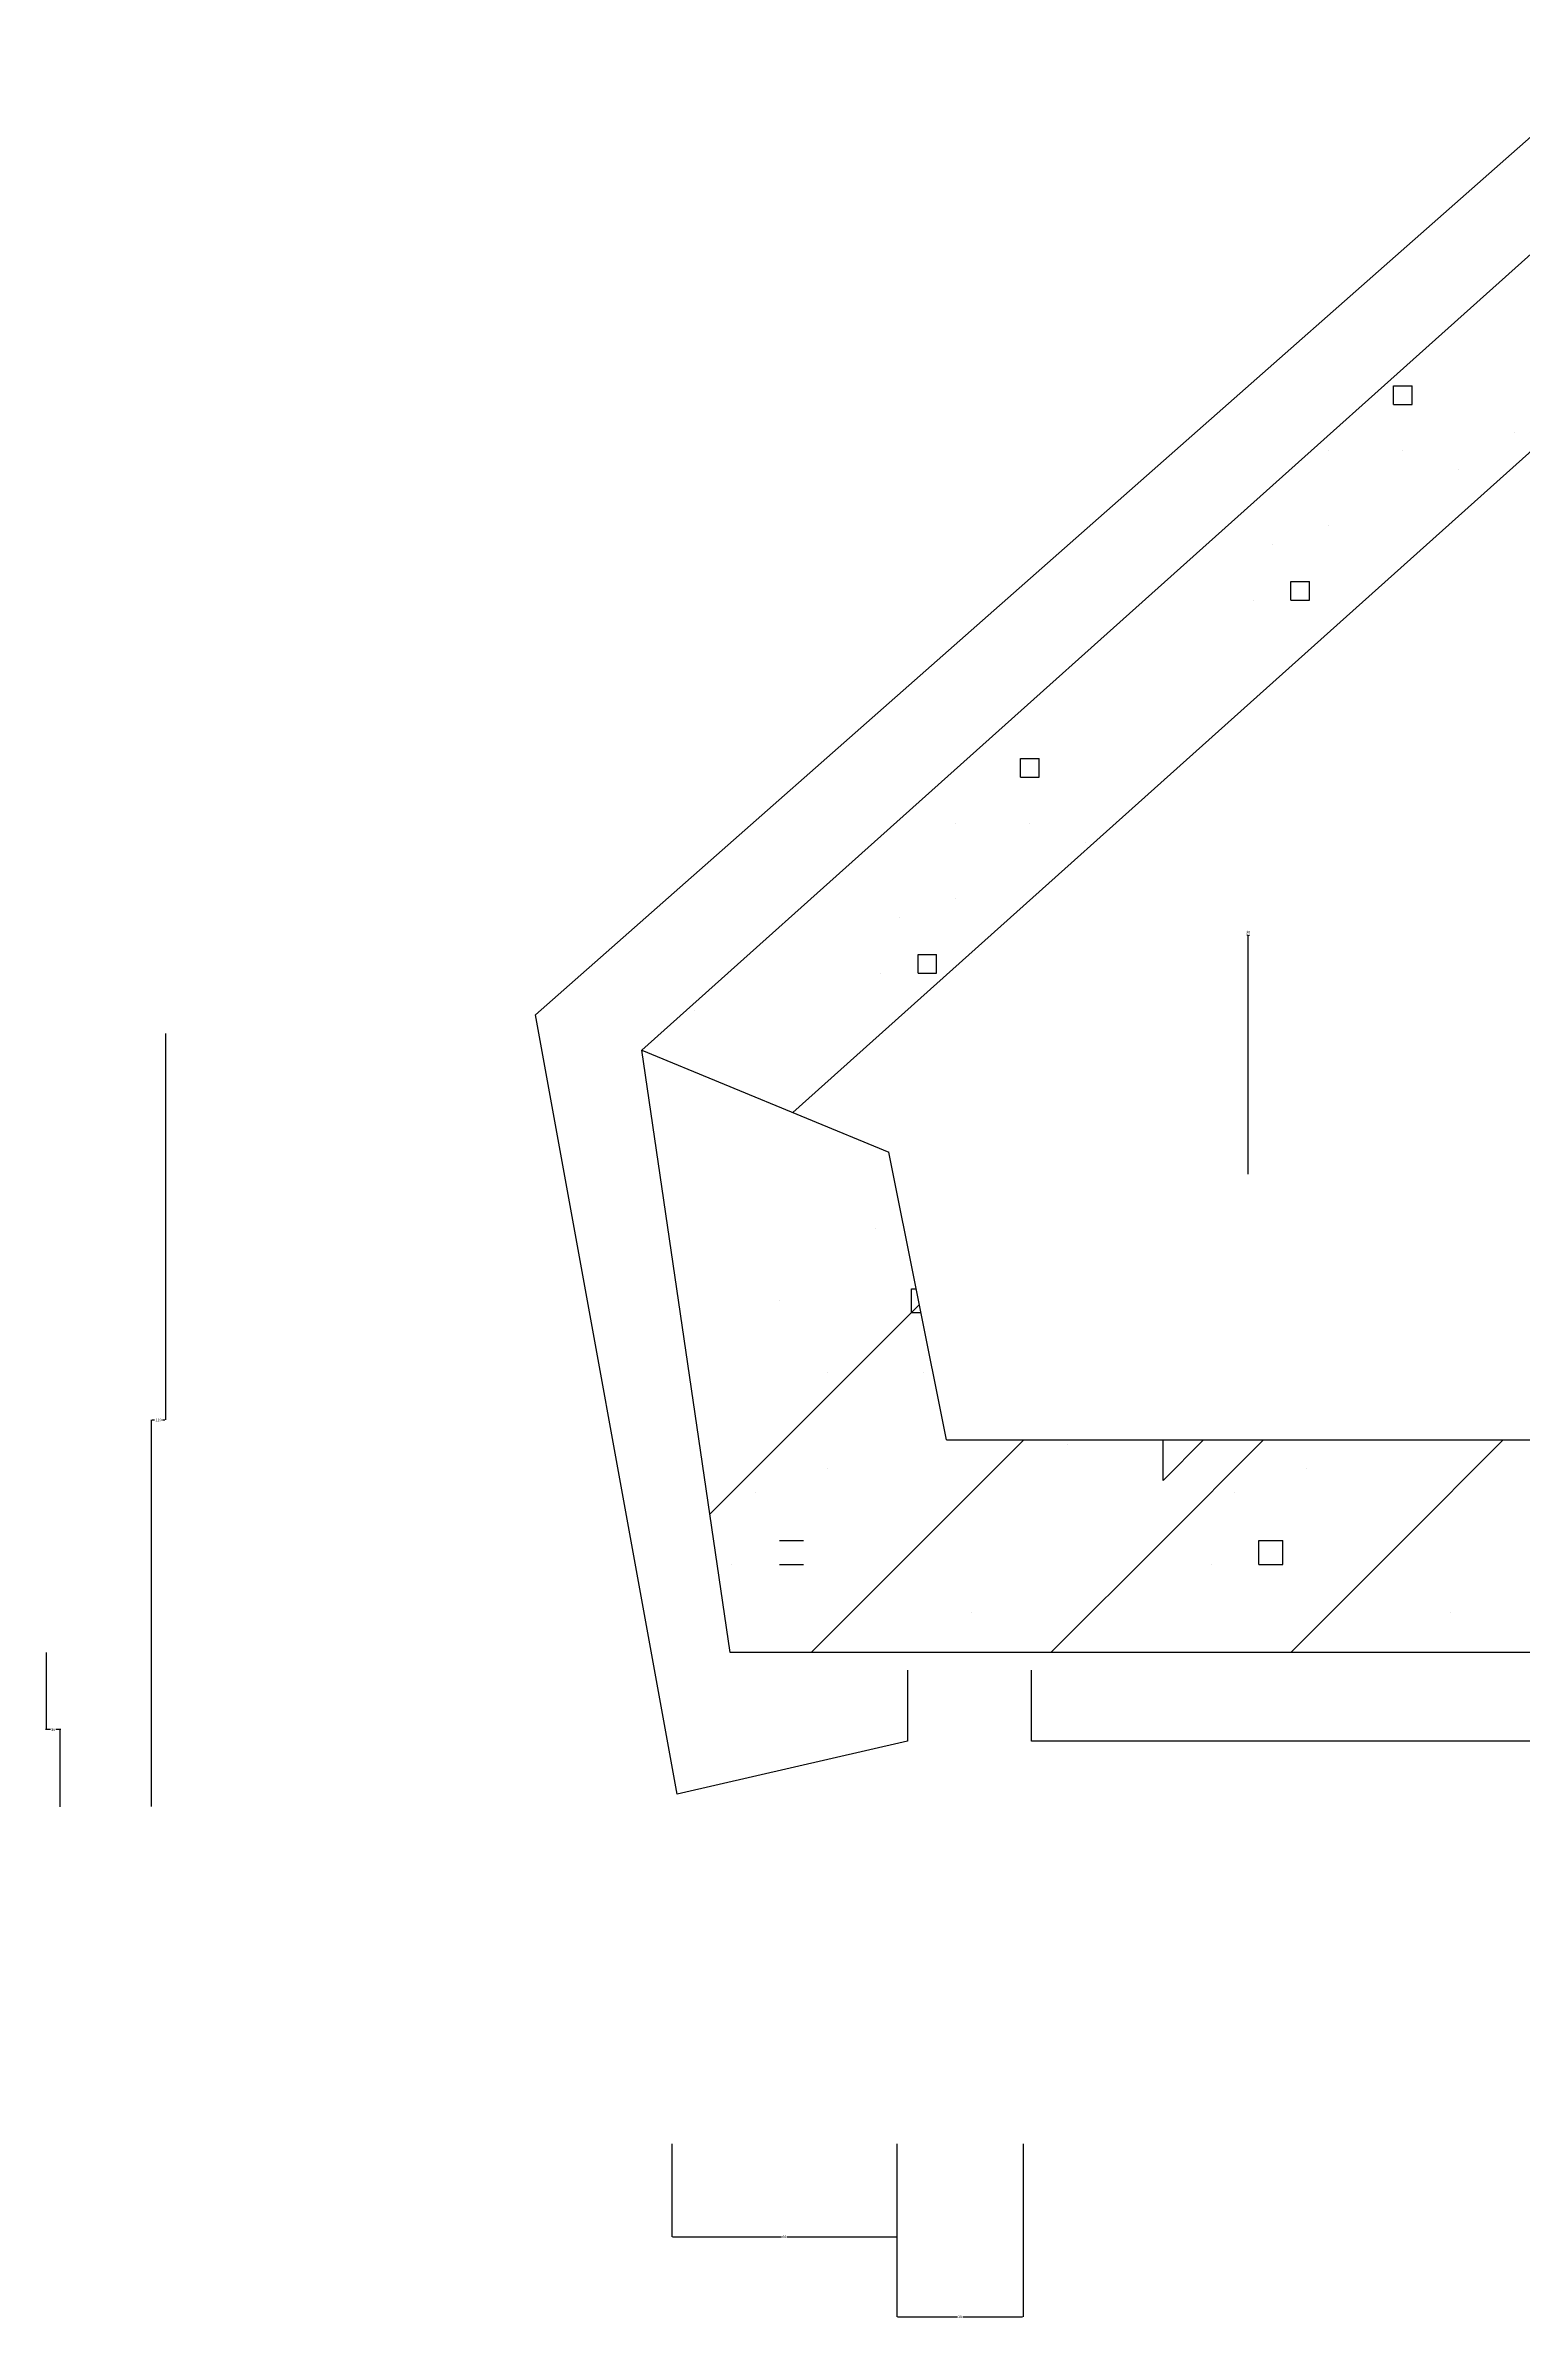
# Model space of a CAD drawing. Header units: metres. Extents: x 15851 to 18257, y 9297 to 11412.
# Drawn here: x 15851 to 16406, y 9684 to 10537 of the extents above; entities that cross this region are included whole.
import ezdxf

# ---------------------------------------------------------------- set-up
doc = ezdxf.new("R2010")
doc.units = ezdxf.units.M
doc.layers.add('PUB_DIM', color=3, linetype='Continuous')
doc.dimstyles.get("Standard").update_dxf_attribs({"dimtxt": 2.5, "dimasz": 2.5, "dimexe": 1.25, "dimexo": 0.625, "dimtad": 1, "dimcen": 2.5, "dimazin": 3, "dimtfac": 1, "dimtmove": 0, "dimatfit": 3})

# ---------------------------------------------------------------- blocks, each defined once
blk = doc.blocks.new('*D1')
for p, q in [((16086.25, 9749.49), (16086.25, 9714.52)), ((16170.69, 9749.49), (16170.69, 9714.52)), ((16086.5, 9714.52), (16127.47, 9714.52)), ((16129.47, 9714.52), (16170.44, 9714.52))]:
    blk.add_line(p, q)
at = {"layer": 'Defpoints'}
for p in [(16086.25, 9749.49), (16170.69, 9749.49), (16086.25, 9714.52)]:
    blk.add_point(p, dxfattribs=at)
at = {"layer": 'PUB_DIM', "insert": (16128.47, 9714.52), "char_height": 1, "attachment_point": 5}
blk.add_mtext('60', dxfattribs=at)
blk = doc.blocks.new('*D2')
for p, q in [((15896.14, 10166.31), (15896.14, 10021.22)), ((15890.87, 9876.12), (15890.87, 10021.22)), ((15891.12, 10021.22), (15892.005, 10021.22)), ((15895.005, 10021.22), (15895.89, 10021.22))]:
    blk.add_line(p, q)
at = {"layer": 'Defpoints'}
for p in [(15896.14, 10166.31), (15890.87, 10021.22), (15890.87, 9876.12)]:
    blk.add_point(p, dxfattribs=at)
at = {"layer": 'PUB_DIM', "insert": (15893.505, 10021.22), "char_height": 1, "attachment_point": 5}
blk.add_mtext('110', dxfattribs=at)
blk = doc.blocks.new('*D3')
for p, q in [((15851.33, 9933.97), (15851.33, 9904.95)), ((15852.97, 9904.95), (15851.08, 9904.95)), ((15856.86, 9904.95), (15854.97, 9904.95)), ((15856.61, 9875.93), (15856.61, 9904.95))]:
    blk.add_line(p, q)
at = {"layer": 'Defpoints'}
for p in [(15851.33, 9933.97), (15856.61, 9904.95), (15856.61, 9875.93)]:
    blk.add_point(p, dxfattribs=at)
at = {"layer": 'PUB_DIM', "insert": (15853.97, 9904.95), "char_height": 1, "attachment_point": 5}
blk.add_mtext('30', dxfattribs=at)
blk = doc.blocks.new('*D5')
for p, q in [((16170.69, 9749.49), (16170.69, 9684.52)), ((16218.19, 9749.49), (16218.19, 9684.52)), ((16170.94, 9684.52), (16193.44, 9684.52)), ((16195.44, 9684.52), (16217.94, 9684.52))]:
    blk.add_line(p, q)
at = {"layer": 'Defpoints'}
for p in [(16170.69, 9749.49), (16218.19, 9749.49), (16170.69, 9684.52)]:
    blk.add_point(p, dxfattribs=at)
at = {"layer": 'PUB_DIM', "insert": (16194.44, 9684.52), "char_height": 1, "attachment_point": 5}
blk.add_mtext('10', dxfattribs=at)
blk = doc.blocks.new('*D6')
for p, q in [((16302.39, 10203.25), (16302.14, 10203.25)), ((16302.64, 10155.76), (16302.64, 10203.25)), ((16302.64, 10113.55), (16302.64, 10203.25)), ((16302.64, 10203.25), (16302.64, 10203.25)), ((16302.89, 10203.25), (16303.14, 10203.25))]:
    blk.add_line(p, q)
at = {"layer": 'Defpoints'}
for p in [(16302.64, 10203.25), (16302.64, 10155.76), (16302.64, 10113.55)]:
    blk.add_point(p, dxfattribs=at)
at = {"layer": 'PUB_DIM', "insert": (16302.64, 10204.375), "char_height": 1, "attachment_point": 5}
blk.add_mtext('30', dxfattribs=at)

msp = doc.modelspace()

# ---------------------------------------------------------------- linework, layer by layer
for p, q in [((16035.01, 10173.32), (17165.81, 11170.78)), ((16357.17, 10409.51), (16364.17, 10409.51)), ((16357.17, 10402.51), (16357.17, 10409.51)), ((16364.17, 10402.51), (16364.17, 10409.51)), ((16357.17, 10402.51), (16364.17, 10402.51)), ((16402.67, 10392.01), (16402.67, 10392.01)), ((16332.67, 10385.01), (16332.67, 10385.01)), ((16360.67, 10385.01), (16360.67, 10385.01)), ((16381.67, 10378.01), (16381.67, 10378.01)), ((16332.67, 10357.01), (16332.67, 10357.01)), ((16311.67, 10350.01), (16311.67, 10350.01)), ((16318.67, 10336.01), (16325.67, 10336.01)), ((16318.67, 10329.01), (16318.67, 10336.01)), ((16325.67, 10329.01), (16325.67, 10336.01)), ((16304.67, 10329.01), (16304.67, 10329.01)), ((16318.67, 10329.01), (16325.67, 10329.01)), ((16217.17, 10269.51), (16224.17, 10269.51)), ((16217.17, 10262.51), (16217.17, 10269.51)), ((16224.17, 10262.51), (16224.17, 10269.51)), ((16217.17, 10262.51), (16224.17, 10262.51)), ((16192.67, 10245.01), (16192.67, 10245.01)), ((16220.67, 10245.01), (16220.67, 10245.01)), ((16241.67, 10238.01), (16241.67, 10238.01)), ((16192.67, 10217.01), (16192.67, 10217.01)), ((16171.67, 10210.01), (16171.67, 10210.01)), ((16178.67, 10189.01), (16178.67, 10196.01)), ((16178.67, 10196.01), (16185.67, 10196.01)), ((16185.67, 10189.01), (16185.67, 10196.01)), ((16164.67, 10189.01), (16164.67, 10189.01)), ((16178.67, 10189.01), (16185.67, 10189.01)), ((16088.22, 9880.73), (16035.01, 10173.32)), ((16094.67, 10175.01), (16094.67, 10175.01)), ((16162.67, 10093.01), (16162.67, 10093.01)), ((16176.17, 10070.51), (16177.97, 10070.51)), ((16176.17, 10061.51), (16176.17, 10070.51)), ((16100.54, 9985.87), (16179.17, 10064.51)), ((16126.67, 10066.01), (16126.67, 10066.01)), ((16176.17, 10061.51), (16179.77, 10061.51)), ((16144.67, 10039.01), (16144.67, 10039.01)), ((16180.67, 10039.01), (16180.67, 10039.01)), ((16138.59, 9933.92), (16218.39, 10013.72)), ((16234.67, 10012.01), (16234.67, 10012.01)), ((16270.67, 9998.51), (16285.89, 10013.72)), ((16270.67, 9998.51), (16270.67, 10013.72)), ((16270.67, 9976.01), (16308.39, 10013.72)), ((16360.67, 9976.01), (16398.39, 10013.72)), ((16144.67, 10003.01), (16144.67, 10003.01)), ((16324.67, 10003.01), (16324.67, 10003.01)), ((16117.67, 9994.01), (16117.67, 9994.01)), ((16297.67, 9994.01), (16297.67, 9994.01)), ((16126.67, 9976.01), (16135.67, 9976.01)), ((16228.59, 9933.92), (16270.67, 9976.01)), ((16270.67, 9976.01), (16270.67, 9976.01)), ((16306.67, 9967.01), (16306.67, 9976.01)), ((16306.67, 9976.01), (16315.67, 9976.01)), ((16315.67, 9967.01), (16315.67, 9976.01)), ((16318.59, 9933.92), (16360.67, 9976.01)), ((16360.67, 9976.01), (16360.67, 9976.01)), ((16108.67, 9967.01), (16108.67, 9967.01)), ((16126.67, 9967.01), (16135.67, 9967.01)), ((16288.67, 9967.01), (16288.67, 9967.01)), ((16306.67, 9967.01), (16315.67, 9967.01)), ((16198.67, 9949.01), (16198.67, 9949.01)), ((16378.67, 9949.01), (16378.67, 9949.01)), ((16174.7, 9927.27), (16174.7, 9900.67)), ((16221.26, 9900.67), (16221.26, 9927.27)), ((16174.7, 9900.67), (16088.22, 9880.73)), ((17252.28, 9900.67), (16221.26, 9900.67))]:
    msp.add_line(p, q)
for points in [[(16074.92, 10160.02), (17159.16, 11130.88)], [(17219.03, 11110.93), (16131.72, 10136.63)], [(16074.92, 10160.02), (16167.7, 10121.82)], [(16108.18, 9933.92), (16074.92, 10160.02)], [(16189.33, 10013.72), (16167.7, 10121.82)], [(16189.33, 10013.72), (17644.74, 10013.72)], [(17285.54, 9933.92), (16108.18, 9933.92)]]:
    msp.add_lwpolyline(points)

# ---------------------------------------------------------------- dimensions: what is measured, and where the dimension line sits
at = {"layer": 'PUB_DIM'}
for base, p1, p2, text, picture, middle in [((16302.64, 10203.25), (16302.64, 10155.76), (16302.64, 10113.55), '30', '*D6', (16302.64, 10204.375)), ((15890.87, 10021.22), (15890.87, 9876.12), (15896.14, 10166.31), '110', '*D2', (15893.505, 10021.22)), ((15856.61, 9904.95), (15856.61, 9875.93), (15851.33, 9933.97), '30', '*D3', (15853.97, 9904.95)), ((16086.25, 9714.52), (16086.25, 9749.49), (16170.69, 9749.49), '60', '*D1', (16128.47, 9714.52)), ((16170.69, 9684.52), (16170.69, 9749.49), (16218.19, 9749.49), '10', '*D5', (16194.44, 9684.52))]:
    dim = msp.add_linear_dim(base=base, p1=p1, p2=p2, text=text, dimstyle='Standard', dxfattribs=at)
    dim.commit()
    dim.dimension.update_dxf_attribs({"geometry": picture, "text_midpoint": middle})

doc.saveas('drawing.dxf')
